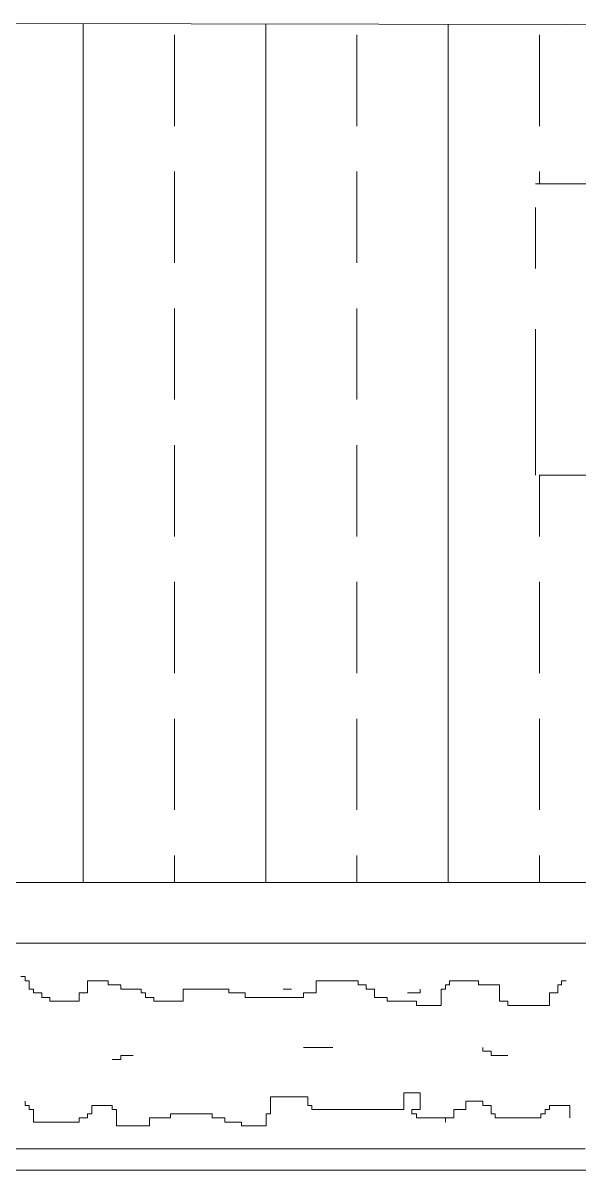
# Model space of a CAD drawing. Header units: millimetres. Extents: x 3342.2 to 3378.4, y 2110.7 to 2126.4.
# Drawn here: x 3345.427 to 3346.341, y 2110.732 to 2112.619 of the extents above; entities that cross this region are included whole.
import ezdxf

# ---------------------------------------------------------------- set-up
doc = ezdxf.new("R2010")
doc.units = ezdxf.units.MM
doc.linetypes.add('ACAD_ISO10W100', pattern=[18, 12, -3, 0, -3])
for name, color, linetype, lineweight in [('cOtAs 1', 254, 'Continuous', 5), ('FURNITURE', 220, 'Continuous', 5), ('STAIR', 2, 'Continuous', 5), ('WINDOW', 2, 'Continuous', 5)]:
    doc.layers.add(name, color=color, linetype=linetype, lineweight=lineweight)
doc.styles.get("Standard").update_dxf_attribs({"font": 'arial.ttf'})

# ---------------------------------------------------------------- blocks, each defined once
blk = doc.blocks.new('*X5')
at = {"color": 0}
for p, q in [((13200, 8655.7), (13200, 10068.3)), ((13500, 8655.7), (13500, 10067.8)), ((13800, 8655.7), (13800, 10067.2)), ((13350, 9900), (13350, 10050)), ((13650, 9900), (13650, 10050)), ((13950, 9900), (13950, 10050)), ((13350, 9675), (13350, 9825)), ((13650, 9675), (13650, 9825)), ((13950, 9804.8), (13950, 9825)), ((13350, 9450), (13350, 9600)), ((13650, 9450), (13650, 9600)), ((13350, 9225), (13350, 9375)), ((13650, 9225), (13650, 9375)), ((13950, 9225), (13950, 9325.8)), ((13350, 9000), (13350, 9150)), ((13650, 9000), (13650, 9150)), ((13950, 9000), (13950, 9150)), ((13350, 8775), (13350, 8925)), ((13650, 8775), (13650, 8925)), ((13950, 8775), (13950, 8925)), ((13350, 8655.7), (13350, 8700)), ((13650, 8655.7), (13650, 8700)), ((13950, 8655.7), (13950, 8700))]:
    blk.add_line(p, q, dxfattribs=at)

msp = doc.modelspace()

# ---------------------------------------------------------------- linework, layer by layer
at = {"layer": 'cOtAs 1', "linetype": 'ACAD_ISO10W100', "lineweight": 5, "ltscale": 0.02}
msp.add_lwpolyline([(3346.2696, 2111.8757), (3346.2696, 2112.3546), (3347.2555, 2112.3546), (3347.2555, 2111.8757)], close=True, dxfattribs=at)
at = {"layer": 'FURNITURE', "linetype": 'ByBlock'}
for p, q in [((3345.4232, 2111.0509), (3345.4304, 2111.0509)), ((3345.4304, 2111.0509), (3345.4304, 2111.0436)), ((3345.4304, 2111.0509), (3345.4304, 2111.0509)), ((3345.4304, 2111.0436), (3345.4368, 2111.0436)), ((3345.4304, 2111.0436), (3345.4304, 2111.0436)), ((3345.4368, 2111.0436), (3345.4368, 2111.0301)), ((3345.5327, 2111.0436), (3345.5463, 2111.0436)), ((3345.5327, 2111.0436), (3345.5327, 2111.0436)), ((3345.5327, 2111.0373), (3345.5327, 2111.0436)), ((3345.5463, 2111.0436), (3345.5671, 2111.0436)), ((3345.5463, 2111.0436), (3345.5463, 2111.0436)), ((3345.5671, 2111.0436), (3345.5671, 2111.0373)), ((3345.5671, 2111.0436), (3345.5671, 2111.0436)), ((3345.9091, 2111.0436), (3345.9163, 2111.0436)), ((3345.9091, 2111.0436), (3345.9091, 2111.0436)), ((3345.9091, 2111.0238), (3345.9091, 2111.0436)), ((3345.9163, 2111.0436), (3345.9226, 2111.0436)), ((3345.9163, 2111.0436), (3345.9163, 2111.0436)), ((3345.9226, 2111.0436), (3345.9362, 2111.0436)), ((3345.9226, 2111.0436), (3345.9226, 2111.0436)), ((3345.9362, 2111.0436), (3345.9434, 2111.0436)), ((3345.9362, 2111.0436), (3345.9362, 2111.0436)), ((3345.9434, 2111.0436), (3345.9498, 2111.0436)), ((3345.9434, 2111.0436), (3345.9434, 2111.0436)), ((3345.9498, 2111.0436), (3345.957, 2111.0436)), ((3345.9498, 2111.0436), (3345.9498, 2111.0436)), ((3345.957, 2111.0436), (3345.9643, 2111.0436)), ((3345.957, 2111.0436), (3345.957, 2111.0436)), ((3345.9643, 2111.0436), (3345.9778, 2111.0436)), ((3345.9643, 2111.0436), (3345.9643, 2111.0436)), ((3345.9778, 2111.0436), (3345.9778, 2111.0373)), ((3346.128, 2111.0436), (3346.1353, 2111.0436)), ((3346.128, 2111.0373), (3346.128, 2111.0436)), ((3346.1353, 2111.0436), (3346.1416, 2111.0436)), ((3346.1353, 2111.0436), (3346.1353, 2111.0436)), ((3346.1416, 2111.0436), (3346.1488, 2111.0436)), ((3346.1416, 2111.0436), (3346.1416, 2111.0436)), ((3346.1488, 2111.0436), (3346.1552, 2111.0436)), ((3346.1488, 2111.0436), (3346.1488, 2111.0436)), ((3346.1552, 2111.0436), (3346.1687, 2111.0436)), ((3346.1552, 2111.0436), (3346.1552, 2111.0436)), ((3346.1687, 2111.0436), (3346.176, 2111.0436)), ((3346.1687, 2111.0436), (3346.1687, 2111.0436)), ((3346.176, 2111.0436), (3346.176, 2111.0373)), ((3346.3126, 2111.0436), (3346.3198, 2111.0436)), ((3346.3126, 2111.0373), (3346.3126, 2111.0436)), ((3346.3198, 2111.0436), (3346.3198, 2111.0436)), ((3345.4368, 2111.0301), (3345.444, 2111.0301)), ((3345.4368, 2111.0301), (3345.4368, 2111.0301)), ((3345.444, 2111.0301), (3345.444, 2111.0238)), ((3345.444, 2111.0238), (3345.4503, 2111.0238)), ((3345.4503, 2111.0238), (3345.4576, 2111.0238)), ((3345.4503, 2111.0238), (3345.4503, 2111.0238)), ((3345.4576, 2111.0238), (3345.4576, 2111.0165)), ((3345.5191, 2111.0238), (3345.5327, 2111.0238)), ((3345.5191, 2111.0102), (3345.5191, 2111.0238)), ((3345.5327, 2111.0373), (3345.5327, 2111.0373)), ((3345.5327, 2111.0238), (3345.5327, 2111.0373)), ((3345.5671, 2111.0373), (3345.5734, 2111.0373)), ((3345.5671, 2111.0373), (3345.5671, 2111.0373)), ((3345.5734, 2111.0373), (3345.5879, 2111.0373)), ((3345.5734, 2111.0373), (3345.5734, 2111.0373)), ((3345.5879, 2111.0373), (3345.5879, 2111.0301)), ((3345.5879, 2111.0301), (3345.5942, 2111.0301)), ((3345.5942, 2111.0301), (3345.6078, 2111.0301)), ((3345.5942, 2111.0301), (3345.5942, 2111.0301)), ((3345.6078, 2111.0301), (3345.615, 2111.0301)), ((3345.6078, 2111.0301), (3345.6078, 2111.0301)), ((3345.615, 2111.0301), (3345.6213, 2111.0301)), ((3345.615, 2111.0301), (3345.615, 2111.0301)), ((3345.6213, 2111.0301), (3345.6213, 2111.0238)), ((3345.6213, 2111.0238), (3345.6286, 2111.0238)), ((3345.6286, 2111.0238), (3345.6286, 2111.0165)), ((3345.6286, 2111.0238), (3345.6286, 2111.0238)), ((3345.6901, 2111.0301), (3345.6973, 2111.0301)), ((3345.6901, 2111.0301), (3345.6901, 2111.0301)), ((3345.6901, 2111.0165), (3345.6901, 2111.0301)), ((3345.6973, 2111.0301), (3345.7037, 2111.0301)), ((3345.6973, 2111.0301), (3345.6973, 2111.0301)), ((3345.7037, 2111.0301), (3345.7173, 2111.0301)), ((3345.7037, 2111.0301), (3345.7037, 2111.0301)), ((3345.7173, 2111.0301), (3345.7245, 2111.0301)), ((3345.7173, 2111.0301), (3345.7173, 2111.0301)), ((3345.7245, 2111.0301), (3345.7308, 2111.0301)), ((3345.7245, 2111.0301), (3345.7245, 2111.0301)), ((3345.7308, 2111.0301), (3345.7381, 2111.0301)), ((3345.7308, 2111.0301), (3345.7308, 2111.0301)), ((3345.7381, 2111.0301), (3345.7453, 2111.0301)), ((3345.7381, 2111.0301), (3345.7381, 2111.0301)), ((3345.7453, 2111.0301), (3345.7516, 2111.0301)), ((3345.7453, 2111.0301), (3345.7453, 2111.0301)), ((3345.7516, 2111.0301), (3345.7652, 2111.0301)), ((3345.7516, 2111.0301), (3345.7516, 2111.0301)), ((3345.7652, 2111.0301), (3345.7652, 2111.0238)), ((3345.7652, 2111.0238), (3345.7788, 2111.0238)), ((3345.7788, 2111.0238), (3345.7923, 2111.0238)), ((3345.7788, 2111.0238), (3345.7788, 2111.0238)), ((3345.7923, 2111.0238), (3345.7923, 2111.0165)), ((3345.8548, 2111.0301), (3345.8548, 2111.0301)), ((3345.8683, 2111.0301), (3345.8548, 2111.0301)), ((3345.8883, 2111.0238), (3345.9018, 2111.0238)), ((3345.8883, 2111.0238), (3345.8883, 2111.0238)), ((3345.8883, 2111.0165), (3345.8883, 2111.0238)), ((3345.9018, 2111.0238), (3345.9091, 2111.0238)), ((3345.9018, 2111.0238), (3345.9018, 2111.0238)), ((3345.9778, 2111.0373), (3345.9914, 2111.0373)), ((3345.9914, 2111.0373), (3345.9914, 2111.0301)), ((3345.9914, 2111.0373), (3345.9914, 2111.0373)), ((3345.9914, 2111.0301), (3346.005, 2111.0301)), ((3346.005, 2111.0301), (3346.005, 2111.0238)), ((3346.005, 2111.0301), (3346.005, 2111.0301)), ((3346.005, 2111.0238), (3346.005, 2111.0165)), ((3346.005, 2111.0238), (3346.005, 2111.0238)), ((3346.0593, 2111.0238), (3346.0665, 2111.0238)), ((3346.0665, 2111.0238), (3346.0737, 2111.0238)), ((3346.0665, 2111.0238), (3346.0665, 2111.0238)), ((3346.0737, 2111.0238), (3346.0801, 2111.0238)), ((3346.0737, 2111.0238), (3346.0737, 2111.0238)), ((3346.0801, 2111.0301), (3346.0801, 2111.0301)), ((3346.0801, 2111.0238), (3346.0801, 2111.0301)), ((3346.0801, 2111.0238), (3346.0801, 2111.0238)), ((3346.1144, 2111.0301), (3346.1217, 2111.0301)), ((3346.1144, 2111.0165), (3346.1144, 2111.0301)), ((3346.1217, 2111.0373), (3346.128, 2111.0373)), ((3346.1217, 2111.0373), (3346.1217, 2111.0373)), ((3346.1217, 2111.0301), (3346.1217, 2111.0373)), ((3346.176, 2111.0373), (3346.1895, 2111.0373)), ((3346.1895, 2111.0373), (3346.2031, 2111.0373)), ((3346.1895, 2111.0373), (3346.1895, 2111.0373)), ((3346.2031, 2111.0373), (3346.2104, 2111.0373)), ((3346.2031, 2111.0373), (3346.2031, 2111.0373)), ((3346.2104, 2111.0373), (3346.2104, 2111.0301)), ((3346.2104, 2111.0373), (3346.2104, 2111.0373)), ((3346.2104, 2111.0301), (3346.2104, 2111.0238)), ((3346.2104, 2111.0301), (3346.2104, 2111.0301)), ((3346.2104, 2111.0238), (3346.2104, 2111.0165)), ((3346.2104, 2111.0238), (3346.2104, 2111.0238)), ((3346.2927, 2111.0238), (3346.3063, 2111.0238)), ((3346.2927, 2111.0165), (3346.2927, 2111.0238)), ((3346.3063, 2111.0373), (3346.3126, 2111.0373)), ((3346.3063, 2111.0373), (3346.3063, 2111.0373)), ((3346.3063, 2111.0238), (3346.3063, 2111.0373)), ((3345.4576, 2111.0165), (3345.4712, 2111.0165)), ((3345.4712, 2111.0165), (3345.4712, 2111.0102)), ((3345.4712, 2111.0102), (3345.4847, 2111.0102)), ((3345.4847, 2111.0102), (3345.4983, 2111.0102)), ((3345.4847, 2111.0102), (3345.4847, 2111.0102)), ((3345.4983, 2111.0102), (3345.5119, 2111.0102)), ((3345.4983, 2111.0102), (3345.4983, 2111.0102)), ((3345.5119, 2111.0102), (3345.5191, 2111.0102)), ((3345.5119, 2111.0102), (3345.5119, 2111.0102)), ((3345.5191, 2111.0102), (3345.5191, 2111.0102)), ((3345.6286, 2111.0165), (3345.6422, 2111.0165)), ((3345.6286, 2111.0165), (3345.6286, 2111.0165)), ((3345.6422, 2111.0165), (3345.6422, 2111.0102)), ((3345.6422, 2111.0102), (3345.6494, 2111.0102)), ((3345.6494, 2111.0102), (3345.663, 2111.0102)), ((3345.6494, 2111.0102), (3345.6494, 2111.0102)), ((3345.663, 2111.0102), (3345.6693, 2111.0102)), ((3345.663, 2111.0102), (3345.663, 2111.0102)), ((3345.6693, 2111.0102), (3345.6829, 2111.0102)), ((3345.6693, 2111.0102), (3345.6693, 2111.0102)), ((3345.6829, 2111.0102), (3345.6901, 2111.0102)), ((3345.6829, 2111.0102), (3345.6829, 2111.0102)), ((3345.6901, 2111.0165), (3345.6901, 2111.0165)), ((3345.6901, 2111.0102), (3345.6901, 2111.0165)), ((3345.6901, 2111.0102), (3345.6901, 2111.0102)), ((3345.7923, 2111.0165), (3345.8068, 2111.0165)), ((3345.8068, 2111.0165), (3345.8267, 2111.0165)), ((3345.8068, 2111.0165), (3345.8068, 2111.0165)), ((3345.8267, 2111.0165), (3345.834, 2111.0165)), ((3345.8267, 2111.0165), (3345.8267, 2111.0165)), ((3345.834, 2111.0165), (3345.8475, 2111.0165)), ((3345.834, 2111.0165), (3345.834, 2111.0165)), ((3345.8475, 2111.0165), (3345.8548, 2111.0165)), ((3345.8475, 2111.0165), (3345.8475, 2111.0165)), ((3345.8548, 2111.0165), (3345.8683, 2111.0165)), ((3345.8548, 2111.0165), (3345.8548, 2111.0165)), ((3345.8683, 2111.0165), (3345.8747, 2111.0165)), ((3345.8683, 2111.0165), (3345.8683, 2111.0165)), ((3345.8747, 2111.0165), (3345.8883, 2111.0165)), ((3345.8747, 2111.0165), (3345.8747, 2111.0165)), ((3345.8883, 2111.0165), (3345.8883, 2111.0165)), ((3346.005, 2111.0165), (3346.0185, 2111.0165)), ((3346.005, 2111.0165), (3346.005, 2111.0165)), ((3346.0185, 2111.0165), (3346.0258, 2111.0165)), ((3346.0185, 2111.0165), (3346.0185, 2111.0165)), ((3346.0258, 2111.0165), (3346.0258, 2111.0102)), ((3346.0258, 2111.0102), (3346.0394, 2111.0102)), ((3346.0394, 2111.0102), (3346.0593, 2111.0102)), ((3346.0394, 2111.0102), (3346.0394, 2111.0102)), ((3346.0593, 2111.0102), (3346.0737, 2111.0102)), ((3346.0593, 2111.0102), (3346.0593, 2111.0102)), ((3346.0737, 2111.0102), (3346.0737, 2111.003)), ((3346.0737, 2111.003), (3346.0801, 2111.003)), ((3346.0801, 2111.003), (3346.0936, 2111.003)), ((3346.0801, 2111.003), (3346.0801, 2111.003)), ((3346.0936, 2111.003), (3346.1009, 2111.003)), ((3346.0936, 2111.003), (3346.0936, 2111.003)), ((3346.1009, 2111.003), (3346.1072, 2111.003)), ((3346.1009, 2111.003), (3346.1009, 2111.003)), ((3346.1072, 2111.003), (3346.1144, 2111.003)), ((3346.1072, 2111.003), (3346.1072, 2111.003)), ((3346.1144, 2111.0165), (3346.1144, 2111.0165)), ((3346.1144, 2111.0102), (3346.1144, 2111.0165)), ((3346.1144, 2111.0102), (3346.1144, 2111.0102)), ((3346.1144, 2111.003), (3346.1144, 2111.0102)), ((3346.1144, 2111.003), (3346.1144, 2111.003)), ((3346.2104, 2111.0165), (3346.2104, 2111.0102)), ((3346.2104, 2111.0165), (3346.2104, 2111.0165)), ((3346.2104, 2111.0102), (3346.2167, 2111.0102)), ((3346.2104, 2111.0102), (3346.2104, 2111.0102)), ((3346.2167, 2111.0102), (3346.2239, 2111.0102)), ((3346.2167, 2111.0102), (3346.2167, 2111.0102)), ((3346.2239, 2111.0102), (3346.2239, 2111.003)), ((3346.2239, 2111.003), (3346.2375, 2111.003)), ((3346.2375, 2111.003), (3346.2447, 2111.003)), ((3346.2375, 2111.003), (3346.2375, 2111.003)), ((3346.2447, 2111.003), (3346.2511, 2111.003)), ((3346.2447, 2111.003), (3346.2447, 2111.003)), ((3346.2511, 2111.003), (3346.2583, 2111.003)), ((3346.2511, 2111.003), (3346.2511, 2111.003)), ((3346.2583, 2111.003), (3346.2719, 2111.003)), ((3346.2583, 2111.003), (3346.2583, 2111.003)), ((3346.2719, 2111.003), (3346.2782, 2111.003)), ((3346.2719, 2111.003), (3346.2719, 2111.003)), ((3346.2782, 2111.003), (3346.2854, 2111.003)), ((3346.2782, 2111.003), (3346.2782, 2111.003)), ((3346.2854, 2111.003), (3346.2927, 2111.003)), ((3346.2854, 2111.003), (3346.2854, 2111.003)), ((3346.2927, 2111.0165), (3346.2927, 2111.0165)), ((3346.2927, 2111.003), (3346.2927, 2111.0165)), ((3346.2927, 2111.003), (3346.2927, 2111.003)), ((3345.8883, 2110.9342), (3345.9018, 2110.9342)), ((3345.9018, 2110.9342), (3345.9163, 2110.9342)), ((3345.9018, 2110.9342), (3345.9018, 2110.9342)), ((3345.9163, 2110.9342), (3345.9226, 2110.9342)), ((3345.9163, 2110.9342), (3345.9163, 2110.9342)), ((3345.9226, 2110.9342), (3345.9362, 2110.9342)), ((3345.9226, 2110.9342), (3345.9226, 2110.9342)), ((3345.9362, 2110.9342), (3345.9362, 2110.9342)), ((3346.1832, 2110.9342), (3346.1832, 2110.9279)), ((3346.1832, 2110.9279), (3346.1968, 2110.9279)), ((3346.1832, 2110.9279), (3346.1832, 2110.9279)), ((3346.1968, 2110.9279), (3346.1968, 2110.9207)), ((3345.5734, 2110.9144), (3345.5806, 2110.9144)), ((3345.5806, 2110.9144), (3345.5879, 2110.9144)), ((3345.5806, 2110.9144), (3345.5806, 2110.9144)), ((3345.5879, 2110.9207), (3345.6014, 2110.9207)), ((3345.5879, 2110.9207), (3345.5879, 2110.9207)), ((3345.5879, 2110.9144), (3345.5879, 2110.9207)), ((3345.5879, 2110.9144), (3345.5879, 2110.9144)), ((3345.6014, 2110.9207), (3345.6078, 2110.9207)), ((3345.6014, 2110.9207), (3345.6014, 2110.9207)), ((3345.6078, 2110.9207), (3345.6078, 2110.9207)), ((3346.1968, 2110.9207), (3346.2031, 2110.9207)), ((3346.2031, 2110.9207), (3346.2104, 2110.9207)), ((3346.2031, 2110.9207), (3346.2031, 2110.9207)), ((3346.2104, 2110.9207), (3346.2167, 2110.9207)), ((3346.2104, 2110.9207), (3346.2104, 2110.9207)), ((3346.2167, 2110.9207), (3346.2239, 2110.9207)), ((3346.2167, 2110.9207), (3346.2167, 2110.9207)), ((3346.2239, 2110.9207), (3346.2239, 2110.9207)), ((3345.834, 2110.8529), (3345.8548, 2110.8529)), ((3345.834, 2110.8456), (3345.834, 2110.8529)), ((3345.8548, 2110.8529), (3345.8611, 2110.8529)), ((3345.8548, 2110.8529), (3345.8548, 2110.8529)), ((3345.8611, 2110.8529), (3345.8747, 2110.8529)), ((3345.8611, 2110.8529), (3345.8611, 2110.8529)), ((3345.8747, 2110.8529), (3345.8955, 2110.8529)), ((3345.8747, 2110.8529), (3345.8747, 2110.8529)), ((3345.8955, 2110.8529), (3345.8955, 2110.8384)), ((3346.0529, 2110.8592), (3346.0593, 2110.8592)), ((3346.0529, 2110.8592), (3346.0529, 2110.8592)), ((3346.0529, 2110.8456), (3346.0529, 2110.8592)), ((3346.0593, 2110.8592), (3346.0737, 2110.8592)), ((3346.0593, 2110.8592), (3346.0593, 2110.8592)), ((3346.0737, 2110.8592), (3346.0801, 2110.8592)), ((3346.0737, 2110.8592), (3346.0737, 2110.8592)), ((3346.0801, 2110.8592), (3346.0801, 2110.8456)), ((3345.4304, 2110.8456), (3345.4304, 2110.8384)), ((3345.4304, 2110.8384), (3345.4368, 2110.8384)), ((3345.4368, 2110.8384), (3345.4368, 2110.8321)), ((3345.4368, 2110.8321), (3345.444, 2110.8321)), ((3345.4368, 2110.8321), (3345.4368, 2110.8321)), ((3345.444, 2110.8321), (3345.444, 2110.8248)), ((3345.444, 2110.8321), (3345.444, 2110.8321)), ((3345.5399, 2110.8384), (3345.5535, 2110.8384)), ((3345.5399, 2110.8384), (3345.5399, 2110.8384)), ((3345.5399, 2110.8248), (3345.5399, 2110.8384)), ((3345.5535, 2110.8384), (3345.5598, 2110.8384)), ((3345.5535, 2110.8384), (3345.5535, 2110.8384)), ((3345.5598, 2110.8384), (3345.5671, 2110.8384)), ((3345.5598, 2110.8384), (3345.5598, 2110.8384)), ((3345.5671, 2110.8384), (3345.5734, 2110.8384)), ((3345.5671, 2110.8384), (3345.5671, 2110.8384)), ((3345.5734, 2110.8384), (3345.5734, 2110.8321)), ((3345.5734, 2110.8321), (3345.5806, 2110.8321)), ((3345.5806, 2110.8321), (3345.5806, 2110.8185)), ((3345.834, 2110.8456), (3345.834, 2110.8456)), ((3345.834, 2110.8248), (3345.834, 2110.8456)), ((3345.8955, 2110.8384), (3345.9018, 2110.8384)), ((3345.9018, 2110.8384), (3345.9018, 2110.8321)), ((3345.9018, 2110.8321), (3345.9091, 2110.8321)), ((3345.9018, 2110.8321), (3345.9018, 2110.8321)), ((3345.9091, 2110.8321), (3345.9163, 2110.8321)), ((3345.9091, 2110.8321), (3345.9091, 2110.8321)), ((3345.9163, 2110.8321), (3345.9299, 2110.8321)), ((3345.9163, 2110.8321), (3345.9163, 2110.8321)), ((3345.9299, 2110.8321), (3345.9362, 2110.8321)), ((3345.9299, 2110.8321), (3345.9299, 2110.8321)), ((3345.9362, 2110.8321), (3345.9498, 2110.8321)), ((3345.9362, 2110.8321), (3345.9362, 2110.8321)), ((3345.9498, 2110.8321), (3345.9643, 2110.8321)), ((3345.9498, 2110.8321), (3345.9498, 2110.8321)), ((3345.9643, 2110.8321), (3345.9842, 2110.8321)), ((3345.9643, 2110.8321), (3345.9643, 2110.8321)), ((3345.9842, 2110.8321), (3345.9914, 2110.8321)), ((3345.9842, 2110.8321), (3345.9842, 2110.8321)), ((3345.9914, 2110.8321), (3346.0113, 2110.8321)), ((3345.9914, 2110.8321), (3345.9914, 2110.8321)), ((3346.0113, 2110.8321), (3346.0321, 2110.8321)), ((3346.0113, 2110.8321), (3346.0113, 2110.8321)), ((3346.0321, 2110.8321), (3346.0457, 2110.8321)), ((3346.0321, 2110.8321), (3346.0321, 2110.8321)), ((3346.0457, 2110.8321), (3346.0529, 2110.8321)), ((3346.0457, 2110.8321), (3346.0457, 2110.8321)), ((3346.0529, 2110.8456), (3346.0529, 2110.8456)), ((3346.0529, 2110.8321), (3346.0529, 2110.8456)), ((3346.0529, 2110.8321), (3346.0529, 2110.8321)), ((3346.0665, 2110.8321), (3346.0665, 2110.8248)), ((3346.0801, 2110.8321), (3346.0665, 2110.8321)), ((3346.0801, 2110.8456), (3346.0801, 2110.8384)), ((3346.0801, 2110.8456), (3346.0801, 2110.8456)), ((3346.0801, 2110.8384), (3346.0801, 2110.8321)), ((3346.0801, 2110.8384), (3346.0801, 2110.8384)), ((3346.0801, 2110.8321), (3346.0801, 2110.8321)), ((3346.1353, 2110.8321), (3346.1552, 2110.8321)), ((3346.1353, 2110.8185), (3346.1353, 2110.8321)), ((3346.1552, 2110.8456), (3346.1624, 2110.8456)), ((3346.1552, 2110.8321), (3346.1552, 2110.8456)), ((3346.1624, 2110.8456), (3346.176, 2110.8456)), ((3346.1624, 2110.8456), (3346.1624, 2110.8456)), ((3346.176, 2110.8456), (3346.1832, 2110.8456)), ((3346.176, 2110.8456), (3346.176, 2110.8456)), ((3346.1832, 2110.8456), (3346.1832, 2110.8384)), ((3346.1832, 2110.8384), (3346.1968, 2110.8384)), ((3346.1968, 2110.8384), (3346.1968, 2110.8248)), ((3346.2854, 2110.8321), (3346.2927, 2110.8321)), ((3346.2854, 2110.8248), (3346.2854, 2110.8321)), ((3346.2927, 2110.8384), (3346.299, 2110.8384)), ((3346.2927, 2110.8384), (3346.2927, 2110.8384)), ((3346.2927, 2110.8321), (3346.2927, 2110.8384)), ((3346.2927, 2110.8321), (3346.2927, 2110.8321)), ((3346.299, 2110.8384), (3346.3063, 2110.8384)), ((3346.299, 2110.8384), (3346.299, 2110.8384)), ((3346.3063, 2110.8384), (3346.3126, 2110.8384)), ((3346.3063, 2110.8384), (3346.3063, 2110.8384)), ((3346.3126, 2110.8384), (3346.3198, 2110.8384)), ((3346.3126, 2110.8384), (3346.3126, 2110.8384)), ((3346.3198, 2110.8384), (3346.3262, 2110.8384)), ((3346.3198, 2110.8384), (3346.3198, 2110.8384)), ((3346.3262, 2110.8384), (3346.3262, 2110.8248)), ((3345.444, 2110.8248), (3345.444, 2110.8185)), ((3345.444, 2110.8248), (3345.444, 2110.8248)), ((3345.444, 2110.8185), (3345.444, 2110.8113)), ((3345.444, 2110.8185), (3345.444, 2110.8185)), ((3345.5191, 2110.8185), (3345.5254, 2110.8185)), ((3345.5191, 2110.8113), (3345.5191, 2110.8185)), ((3345.5254, 2110.8185), (3345.5327, 2110.8185)), ((3345.5254, 2110.8185), (3345.5254, 2110.8185)), ((3345.5327, 2110.8248), (3345.5399, 2110.8248)), ((3345.5327, 2110.8185), (3345.5327, 2110.8248)), ((3345.5806, 2110.8185), (3345.5806, 2110.8113)), ((3345.5806, 2110.8185), (3345.5806, 2110.8185)), ((3345.6349, 2110.8185), (3345.6557, 2110.8185)), ((3345.6349, 2110.805), (3345.6349, 2110.8185)), ((3345.6557, 2110.8185), (3345.6693, 2110.8185)), ((3345.6557, 2110.8185), (3345.6557, 2110.8185)), ((3345.6693, 2110.8248), (3345.6765, 2110.8248)), ((3345.6693, 2110.8185), (3345.6693, 2110.8248)), ((3345.6765, 2110.8248), (3345.6901, 2110.8248)), ((3345.6765, 2110.8248), (3345.6765, 2110.8248)), ((3345.6901, 2110.8248), (3345.7037, 2110.8248)), ((3345.6901, 2110.8248), (3345.6901, 2110.8248)), ((3345.7037, 2110.8248), (3345.7173, 2110.8248)), ((3345.7037, 2110.8248), (3345.7037, 2110.8248)), ((3345.7173, 2110.8248), (3345.7381, 2110.8248)), ((3345.7173, 2110.8248), (3345.7173, 2110.8248)), ((3345.7381, 2110.8248), (3345.7381, 2110.8185)), ((3345.7381, 2110.8185), (3345.7589, 2110.8185)), ((3345.7589, 2110.8185), (3345.7589, 2110.8113)), ((3345.8267, 2110.8248), (3345.834, 2110.8248)), ((3345.8267, 2110.805), (3345.8267, 2110.8248)), ((3346.0665, 2110.8248), (3346.0737, 2110.8248)), ((3346.0737, 2110.8248), (3346.0737, 2110.8185)), ((3346.0737, 2110.8185), (3346.1009, 2110.8185)), ((3346.1009, 2110.8185), (3346.1217, 2110.8185)), ((3346.1009, 2110.8185), (3346.1009, 2110.8185)), ((3346.1217, 2110.8185), (3346.1353, 2110.8185)), ((3346.1217, 2110.8113), (3346.1217, 2110.8185)), ((3346.1217, 2110.8185), (3346.1217, 2110.8113)), ((3346.1968, 2110.8248), (3346.2031, 2110.8248)), ((3346.2031, 2110.8248), (3346.2031, 2110.8185)), ((3346.2031, 2110.8185), (3346.2239, 2110.8185)), ((3346.2239, 2110.8185), (3346.2375, 2110.8185)), ((3346.2239, 2110.8185), (3346.2239, 2110.8185)), ((3346.2375, 2110.8185), (3346.2447, 2110.8185)), ((3346.2375, 2110.8185), (3346.2375, 2110.8185)), ((3346.2447, 2110.8185), (3346.2511, 2110.8185)), ((3346.2447, 2110.8185), (3346.2447, 2110.8185)), ((3346.2511, 2110.8185), (3346.2583, 2110.8185)), ((3346.2511, 2110.8185), (3346.2511, 2110.8185)), ((3346.2583, 2110.8185), (3346.2719, 2110.8185)), ((3346.2583, 2110.8185), (3346.2583, 2110.8185)), ((3346.2719, 2110.8185), (3346.2782, 2110.8185)), ((3346.2719, 2110.8185), (3346.2719, 2110.8185)), ((3346.2782, 2110.8248), (3346.2854, 2110.8248)), ((3346.2782, 2110.8185), (3346.2782, 2110.8248)), ((3346.3262, 2110.8248), (3346.3262, 2110.8185)), ((3346.3262, 2110.8248), (3346.3262, 2110.8248)), ((3346.3262, 2110.8185), (3346.3262, 2110.8185)), ((3345.444, 2110.8113), (3345.4639, 2110.8113)), ((3345.4639, 2110.8113), (3345.4784, 2110.8113)), ((3345.4639, 2110.8113), (3345.4639, 2110.8113)), ((3345.4784, 2110.8113), (3345.4847, 2110.8113)), ((3345.4784, 2110.8113), (3345.4784, 2110.8113)), ((3345.4847, 2110.8113), (3345.4983, 2110.8113)), ((3345.4847, 2110.8113), (3345.4847, 2110.8113)), ((3345.4983, 2110.8113), (3345.5055, 2110.8113)), ((3345.4983, 2110.8113), (3345.4983, 2110.8113)), ((3345.5055, 2110.8113), (3345.5191, 2110.8113)), ((3345.5055, 2110.8113), (3345.5055, 2110.8113)), ((3345.5806, 2110.8113), (3345.5806, 2110.805)), ((3345.5806, 2110.8113), (3345.5806, 2110.8113)), ((3345.5806, 2110.805), (3345.5942, 2110.805)), ((3345.5806, 2110.805), (3345.5806, 2110.805)), ((3345.5942, 2110.805), (3345.6078, 2110.805)), ((3345.5942, 2110.805), (3345.5942, 2110.805)), ((3345.6078, 2110.805), (3345.6213, 2110.805)), ((3345.6078, 2110.805), (3345.6078, 2110.805)), ((3345.6213, 2110.805), (3345.6349, 2110.805)), ((3345.6213, 2110.805), (3345.6213, 2110.805)), ((3345.6349, 2110.805), (3345.6349, 2110.805)), ((3345.7589, 2110.8113), (3345.7724, 2110.8113)), ((3345.7724, 2110.8113), (3345.786, 2110.8113)), ((3345.7724, 2110.8113), (3345.7724, 2110.8113)), ((3345.786, 2110.8113), (3345.786, 2110.805)), ((3345.786, 2110.805), (3345.7996, 2110.805)), ((3345.7996, 2110.805), (3345.8132, 2110.805)), ((3345.7996, 2110.805), (3345.7996, 2110.805)), ((3345.8132, 2110.805), (3345.8204, 2110.805)), ((3345.8132, 2110.805), (3345.8132, 2110.805)), ((3345.8204, 2110.805), (3345.8267, 2110.805)), ((3345.8204, 2110.805), (3345.8204, 2110.805)), ((3345.8267, 2110.805), (3345.8267, 2110.805))]:
    msp.add_line(p, q, dxfattribs=at)
at = {"layer": 'STAIR'}
msp.add_lwpolyline([(3348.1655, 2111.2056), (3348.1715, 2112.6135), (3344.7771, 2112.6195), (3344.7765, 2111.5411, 0.421068), (3345.1037, 2111.2056), (3348.1716, 2111.2056)], format="xyb", dxfattribs=at)
at = {"layer": 'WINDOW'}
for p, q in [((3353.4579, 2111.2056), (3345.0888, 2111.2056)), ((3353.4644, 2111.1056), (3345.0888, 2111.1056)), ((3344.965, 2110.7673), (3346.3511, 2110.7673)), ((3344.9644, 2110.7323), (3346.3861, 2110.7323))]:
    msp.add_line(p, q, dxfattribs=at)

# ---------------------------------------------------------------- block references
at = {"layer": 'STAIR', "xscale": 0.001, "yscale": 0.001, "zscale": 0.001}
msp.add_blockref('*X5', (3332.3261, 2102.5499), dxfattribs=at)

# ---------------------------------------------------------------- texts
at = {"layer": 'FURNITURE', "linetype": 'ByBlock', "text_generation_flag": 4, "width": 0.8, "flags": 9}
for tag, s in [('XSIZE', '7031'), ('YSIZE', '1092')]:
    msp.add_attdef(tag, (3345.4372, 2110.9038), s, height=0.000056, rotation=180, dxfattribs=at)

doc.saveas('drawing.dxf')
